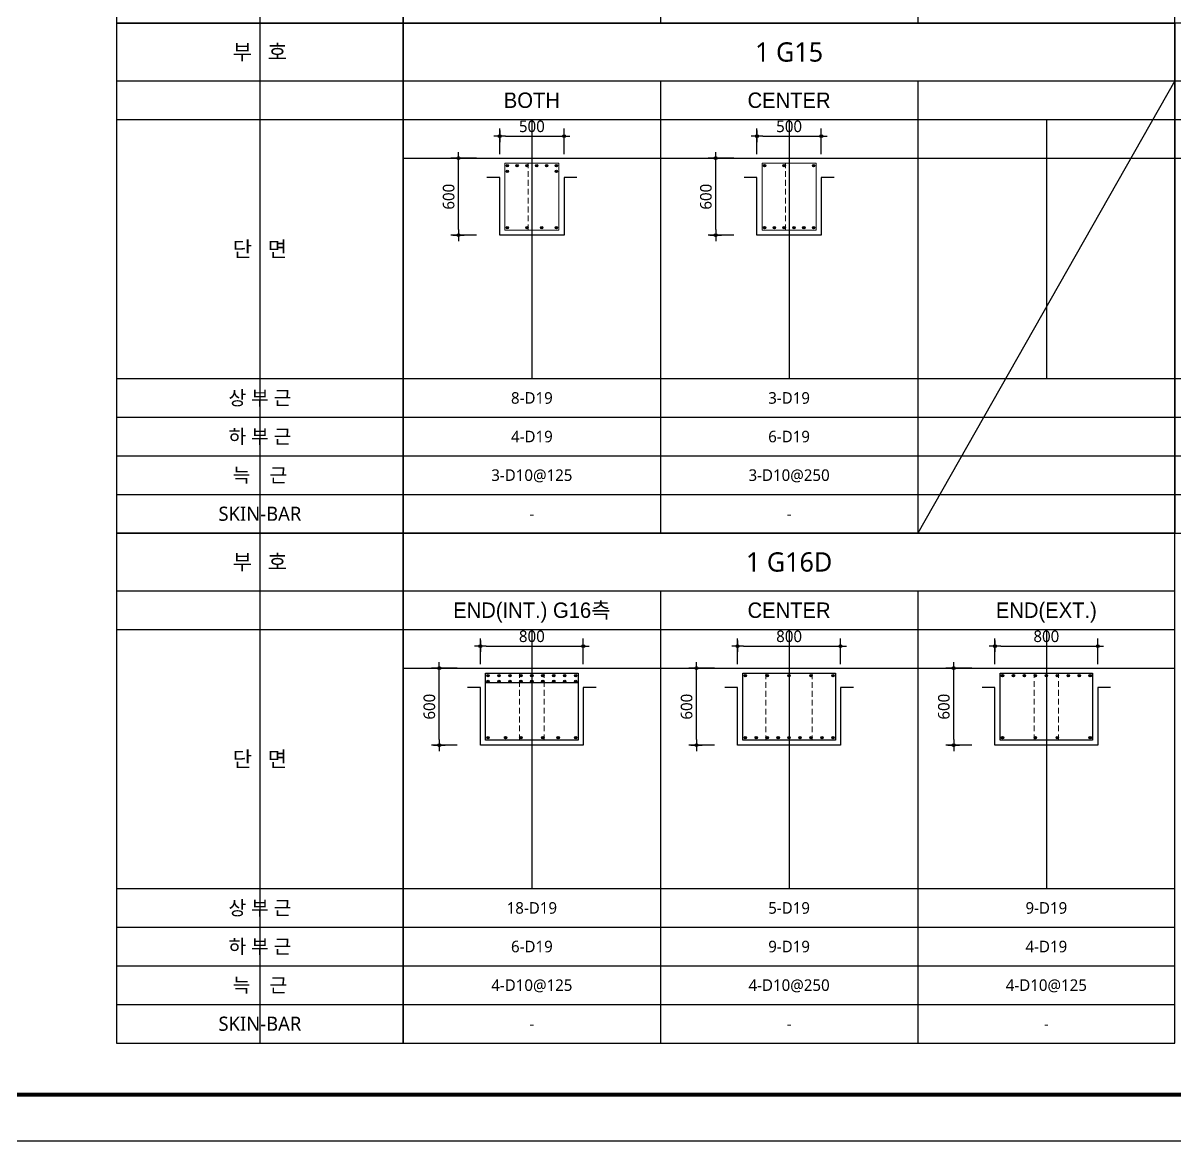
# Model space of a CAD drawing. Header units: millimetres. Extents: x 0 to 252030, y -124740 to 196020.
# Drawn here: x 151997 to 160953, y 106920 to 115610 of the extents above; entities that cross this region are included whole.
import ezdxf
from ezdxf.enums import TextEntityAlignment as Align

# ---------------------------------------------------------------- set-up
doc = ezdxf.new("R2010")
doc.units = ezdxf.units.MM
doc.header["$LTSCALE"] = 30
doc.linetypes.add('HID', pattern=[2.3, 1.5, -0.8])
doc.layers.get('DEFPOINTS').update_dxf_attribs({"color": 142})
for name, color, linetype in [('0-SEC1', 3, 'Continuous'), ('CON', 2, 'Continuous'), ('DIM', 7, 'Continuous'), ('ETC', 7, 'Continuous'), ('S-철근', 3, 'Continuous'), ('SHEET', 7, 'Continuous'), ('TXT', 3, 'Continuous'), ('XR-FORM_(도룡동)$0$Sheet', 7, 'Continuous')]:
    doc.layers.add(name, color=color, linetype=linetype)
doc.layers.add('Stirrup', color=1, linetype='Continuous', lineweight=0)
doc.layers.add('TieBar', color=7, linetype='HID', lineweight=0)
doc.styles.get("Standard").update_dxf_attribs({"font": 'malgun.ttf'})
doc.styles.add('돋움', font='Dotum.ttf')
doc.styles.add('맑은 고딕', font='malgun.ttf')
doc.dimstyles.new('30NDIM', dxfattribs={"dimscale": 50, "dimtxt": 3, "dimasz": 1.5, "dimexe": 2, "dimexo": 6, "dimgap": 1, "dimtad": 1, "dimdec": 0, "dimrnd": 0.25, "dimzin": 0, "dimdsep": 46, "dimtxsty": 'Standard', "dimblk": 'Z_DOT', "dimcen": 5, "dimclrd": 256, "dimclre": 256, "dimclrt": 3, "dimadec": 0, "dimazin": 0, "dimtm": 1e-09, "dimtfac": 1, "dimtdec": 0, "dimtix": 1, "dimtmove": 2, "dimatfit": 1, "dimldrblk": 'Z_DOT', "dimfxl": 1, "dimtolj": 1, "dimtzin": 0, "dimarcsym": 0})

# ---------------------------------------------------------------- blocks, each defined once
blk = doc.blocks.new('4등분')
at = {"layer": 'DEFPOINTS'}
for p, q in [((1000, 3214.5), (1000, 1200)), ((3000, 3214.5), (3000, 1200)), ((5000, 3214.5), (5000, 1200)), ((0, 2914.5), (6000, 2914.5))]:
    blk.add_line(p, q, dxfattribs=at)
at = {"layer": 'SHEET'}
blk.add_line((0, 3514.5), (6000, 3514.5), dxfattribs=at)
at = {"layer": 'SHEET', "color": 6}
for p, q in [((2000, 3514.5), (2000, 0)), ((4000, 3514.5), (4000, 0)), ((0, 3214.5), (6000, 3214.5)), ((0, 1200), (6000, 1200)), ((0, 900), (6000, 900)), ((0, 600), (6000, 600)), ((0, 300), (6000, 300))]:
    blk.add_line(p, q, dxfattribs=at)
at = {"layer": 'SHEET'}
blk.add_lwpolyline([(6000, 3964.5), (0, 3964.5), (0, 0), (6000, 0)], close=True, dxfattribs=at)
blk = doc.blocks.new('XR-FORM_(도룡동)$0$S')
at = {"layer": 'XR-FORM_(도룡동)$0$Sheet', "const_width": 100}
blk.add_lwpolyline([(1850, 57950), (82250, 57950), (82250, 1200), (1850, 1200)], close=True, dxfattribs=at)
blk = doc.blocks.new('XR-FORM_(도룡동)', base_point=(101.33, -56114.51))
at = {"layer": 'DEFPOINTS'}
blk.add_lwpolyline([(0, 0), (420, 0), (420, 297), (0, 297)], close=True, dxfattribs=at)
at = {"xscale": 0.005, "yscale": 0.005, "zscale": 0.005}
blk.add_blockref('XR-FORM_(도룡동)$0$S', (-0.25, 0), dxfattribs=at)
blk = doc.blocks.new('*U160')
at = {"layer": 'DEFPOINTS'}
for p, q in [((-1114.5, 5286), (-1114.5, 1321.5)), ((-2229, 4536), (0, 4536))]:
    blk.add_line(p, q, dxfattribs=at)
at = {"layer": 'SHEET'}
blk.add_line((-2229, 4836), (0, 4836), dxfattribs=at)
at = {"layer": 'SHEET', "color": 6}
for p, q in [((-2229, 2521.5), (0, 2521.5)), ((-2229, 2221.5), (0, 2221.5)), ((-2229, 1921.5), (0, 1921.5)), ((-2229, 1621.5), (0, 1621.5))]:
    blk.add_line(p, q, dxfattribs=at)
at = {"layer": 'SHEET'}
blk.add_lwpolyline([(0, 5286), (-2229, 5286), (-2229, 1321.5), (0, 1321.5)], close=True, dxfattribs=at)
at = {"layer": 'TXT', "style": '맑은 고딕'}
for s, height, p in [('부   호', 120, (-1114.5, 5061)), ('단   면', 120, (-1114.5, 3528.7)), ('상 부 근', 110, (-1114.5, 2371.5)), ('하 부 근', 110, (-1114.5, 2071.5)), ('늑    근', 110, (-1114.5, 1771.5)), ('SKIN-BAR', 110, (-1114.5, 1471.5))]:
    blk.add_text(s, height=height, dxfattribs=at).set_placement(p, align=Align.MIDDLE_CENTER)
blk = doc.blocks.new('Z_DOT')
at = {"layer": 'DIM', "color": 0}
for p, q in [((-1, 0), (1, 0)), ((0, -1), (0, 1))]:
    blk.add_line(p, q, dxfattribs=at)
for radius in [0.25, 0.125]:
    blk.add_circle((0, 0), radius, dxfattribs=at)
blk = doc.blocks.new('*D645')
at = {"layer": 'DEFPOINTS', "color": 0, "transparency": 16777216}
for p in [(156203, 114730.7), (155703, 114410.5), (156203, 114410.5)]:
    blk.add_point(p, dxfattribs=at)
at = {"layer": 'DIM', "lineweight": -2, "transparency": 16777216}
for p, q in [((155703, 114590.5), (155703, 114790.7)), ((155748, 114730.7), (156158, 114730.7)), ((156203, 114590.5), (156203, 114790.7))]:
    blk.add_line(p, q, dxfattribs=at)
at = {"layer": 'DIM', "lineweight": -2, "transparency": 16777216, "xscale": 45, "yscale": 45, "zscale": 45, "rotation": 180}
blk.add_blockref('Z_DOT', (155703, 114730.7), dxfattribs=at)
at = {"layer": 'DIM', "lineweight": -2, "transparency": 16777216, "xscale": 45, "yscale": 45, "zscale": 45}
blk.add_blockref('Z_DOT', (156203, 114730.7), dxfattribs=at)
at = {"layer": 'DIM', "color": 3, "transparency": 16777216, "insert": (155953, 114807.1), "char_height": 90, "attachment_point": 5}
blk.add_mtext('\\A1;500', dxfattribs=at)
blk = doc.blocks.new('*D646')
at = {"layer": 'DEFPOINTS', "color": 0, "transparency": 16777216}
for p in [(155382.8, 114560.5), (155703, 114560.5), (155703, 113960.5)]:
    blk.add_point(p, dxfattribs=at)
at = {"layer": 'DIM', "lineweight": -2, "transparency": 16777216}
for p, q in [((155523, 114560.5), (155322.8, 114560.5)), ((155382.8, 114005.5), (155382.8, 114515.5)), ((155523, 113960.5), (155322.8, 113960.5))]:
    blk.add_line(p, q, dxfattribs=at)
at = {"layer": 'DIM', "lineweight": -2, "transparency": 16777216, "xscale": 45, "yscale": 45, "zscale": 45}
for p, rotation in [((155382.8, 114560.5), 90), ((155382.8, 113960.5), 270)]:
    blk.add_blockref('Z_DOT', p, dxfattribs=dict(at, rotation=rotation))
at = {"layer": 'DIM', "color": 3, "transparency": 16777216, "insert": (155306.4, 114260.5), "char_height": 90, "attachment_point": 5, "rotation": 90}
blk.add_mtext('\\A1;600', dxfattribs=at)
blk = doc.blocks.new('*D647')
at = {"layer": 'DEFPOINTS', "color": 0, "transparency": 16777216}
for p in [(158203, 114730.7), (157703, 114410.5), (158203, 114410.5)]:
    blk.add_point(p, dxfattribs=at)
at = {"layer": 'DIM', "lineweight": -2, "transparency": 16777216}
for p, q in [((157703, 114590.5), (157703, 114790.7)), ((157748, 114730.7), (158158, 114730.7)), ((158203, 114590.5), (158203, 114790.7))]:
    blk.add_line(p, q, dxfattribs=at)
at = {"layer": 'DIM', "lineweight": -2, "transparency": 16777216, "xscale": 45, "yscale": 45, "zscale": 45, "rotation": 180}
blk.add_blockref('Z_DOT', (157703, 114730.7), dxfattribs=at)
at = {"layer": 'DIM', "lineweight": -2, "transparency": 16777216, "xscale": 45, "yscale": 45, "zscale": 45}
blk.add_blockref('Z_DOT', (158203, 114730.7), dxfattribs=at)
at = {"layer": 'DIM', "color": 3, "transparency": 16777216, "insert": (157953, 114807.1), "char_height": 90, "attachment_point": 5}
blk.add_mtext('\\A1;500', dxfattribs=at)
blk = doc.blocks.new('*D648')
at = {"layer": 'DEFPOINTS', "color": 0, "transparency": 16777216}
for p in [(157382.8, 114560.5), (157703, 114560.5), (157703, 113960.5)]:
    blk.add_point(p, dxfattribs=at)
at = {"layer": 'DIM', "lineweight": -2, "transparency": 16777216}
for p, q in [((157523, 114560.5), (157322.8, 114560.5)), ((157382.8, 114005.5), (157382.8, 114515.5)), ((157523, 113960.5), (157322.8, 113960.5))]:
    blk.add_line(p, q, dxfattribs=at)
at = {"layer": 'DIM', "lineweight": -2, "transparency": 16777216, "xscale": 45, "yscale": 45, "zscale": 45}
for p, rotation in [((157382.8, 114560.5), 90), ((157382.8, 113960.5), 270)]:
    blk.add_blockref('Z_DOT', p, dxfattribs=dict(at, rotation=rotation))
at = {"layer": 'DIM', "color": 3, "transparency": 16777216, "insert": (157306.4, 114260.5), "char_height": 90, "attachment_point": 5, "rotation": 90}
blk.add_mtext('\\A1;600', dxfattribs=at)
blk = doc.blocks.new('*D659')
at = {"layer": 'DEFPOINTS', "color": 0, "transparency": 16777216}
for p in [(156353, 110766.2), (155553, 110446), (156353, 110446)]:
    blk.add_point(p, dxfattribs=at)
at = {"layer": 'DIM', "lineweight": -2, "transparency": 16777216}
for p, q in [((155553, 110626), (155553, 110826.2)), ((156353, 110626), (156353, 110826.2)), ((155598, 110766.2), (156308, 110766.2))]:
    blk.add_line(p, q, dxfattribs=at)
at = {"layer": 'DIM', "lineweight": -2, "transparency": 16777216, "xscale": 45, "yscale": 45, "zscale": 45, "rotation": 180}
blk.add_blockref('Z_DOT', (155553, 110766.2), dxfattribs=at)
at = {"layer": 'DIM', "lineweight": -2, "transparency": 16777216, "xscale": 45, "yscale": 45, "zscale": 45}
blk.add_blockref('Z_DOT', (156353, 110766.2), dxfattribs=at)
at = {"layer": 'DIM', "color": 3, "transparency": 16777216, "insert": (155953, 110842.6), "char_height": 90, "attachment_point": 5}
blk.add_mtext('\\A1;800', dxfattribs=at)
blk = doc.blocks.new('*D660')
at = {"layer": 'DEFPOINTS', "color": 0, "transparency": 16777216}
for p in [(155232.8, 110596), (155553, 110596), (155553, 109996)]:
    blk.add_point(p, dxfattribs=at)
at = {"layer": 'DIM', "lineweight": -2, "transparency": 16777216}
for p, q in [((155373, 110596), (155172.8, 110596)), ((155232.8, 110041), (155232.8, 110551)), ((155373, 109996), (155172.8, 109996))]:
    blk.add_line(p, q, dxfattribs=at)
at = {"layer": 'DIM', "lineweight": -2, "transparency": 16777216, "xscale": 45, "yscale": 45, "zscale": 45}
for p, rotation in [((155232.8, 110596), 90), ((155232.8, 109996), 270)]:
    blk.add_blockref('Z_DOT', p, dxfattribs=dict(at, rotation=rotation))
at = {"layer": 'DIM', "color": 3, "transparency": 16777216, "insert": (155156.4, 110296), "char_height": 90, "attachment_point": 5, "rotation": 90}
blk.add_mtext('\\A1;600', dxfattribs=at)
blk = doc.blocks.new('*D661')
at = {"layer": 'DEFPOINTS', "color": 0, "transparency": 16777216}
for p in [(158353, 110766.2), (157553, 110446), (158353, 110446)]:
    blk.add_point(p, dxfattribs=at)
at = {"layer": 'DIM', "lineweight": -2, "transparency": 16777216}
for p, q in [((157553, 110626), (157553, 110826.2)), ((158353, 110626), (158353, 110826.2)), ((157598, 110766.2), (158308, 110766.2))]:
    blk.add_line(p, q, dxfattribs=at)
at = {"layer": 'DIM', "lineweight": -2, "transparency": 16777216, "xscale": 45, "yscale": 45, "zscale": 45, "rotation": 180}
blk.add_blockref('Z_DOT', (157553, 110766.2), dxfattribs=at)
at = {"layer": 'DIM', "lineweight": -2, "transparency": 16777216, "xscale": 45, "yscale": 45, "zscale": 45}
blk.add_blockref('Z_DOT', (158353, 110766.2), dxfattribs=at)
at = {"layer": 'DIM', "color": 3, "transparency": 16777216, "insert": (157953, 110842.6), "char_height": 90, "attachment_point": 5}
blk.add_mtext('\\A1;800', dxfattribs=at)
blk = doc.blocks.new('*D662')
at = {"layer": 'DEFPOINTS', "color": 0, "transparency": 16777216}
for p in [(157232.8, 110596), (157553, 110596), (157553, 109996)]:
    blk.add_point(p, dxfattribs=at)
at = {"layer": 'DIM', "lineweight": -2, "transparency": 16777216}
for p, q in [((157373, 110596), (157172.8, 110596)), ((157232.8, 110041), (157232.8, 110551)), ((157373, 109996), (157172.8, 109996))]:
    blk.add_line(p, q, dxfattribs=at)
at = {"layer": 'DIM', "lineweight": -2, "transparency": 16777216, "xscale": 45, "yscale": 45, "zscale": 45}
for p, rotation in [((157232.8, 110596), 90), ((157232.8, 109996), 270)]:
    blk.add_blockref('Z_DOT', p, dxfattribs=dict(at, rotation=rotation))
at = {"layer": 'DIM', "color": 3, "transparency": 16777216, "insert": (157156.4, 110296), "char_height": 90, "attachment_point": 5, "rotation": 90}
blk.add_mtext('\\A1;600', dxfattribs=at)
blk = doc.blocks.new('*D663')
at = {"layer": 'DEFPOINTS', "color": 0, "transparency": 16777216}
for p in [(160353, 110766.2), (159553, 110446), (160353, 110446)]:
    blk.add_point(p, dxfattribs=at)
at = {"layer": 'DIM', "lineweight": -2, "transparency": 16777216}
for p, q in [((159553, 110626), (159553, 110826.2)), ((160353, 110626), (160353, 110826.2)), ((159598, 110766.2), (160308, 110766.2))]:
    blk.add_line(p, q, dxfattribs=at)
at = {"layer": 'DIM', "lineweight": -2, "transparency": 16777216, "xscale": 45, "yscale": 45, "zscale": 45, "rotation": 180}
blk.add_blockref('Z_DOT', (159553, 110766.2), dxfattribs=at)
at = {"layer": 'DIM', "lineweight": -2, "transparency": 16777216, "xscale": 45, "yscale": 45, "zscale": 45}
blk.add_blockref('Z_DOT', (160353, 110766.2), dxfattribs=at)
at = {"layer": 'DIM', "color": 3, "transparency": 16777216, "insert": (159953, 110842.6), "char_height": 90, "attachment_point": 5}
blk.add_mtext('\\A1;800', dxfattribs=at)
blk = doc.blocks.new('*D664')
at = {"layer": 'DEFPOINTS', "color": 0, "transparency": 16777216}
for p in [(159232.8, 110596), (159553, 110596), (159553, 109996)]:
    blk.add_point(p, dxfattribs=at)
at = {"layer": 'DIM', "lineweight": -2, "transparency": 16777216}
for p, q in [((159373, 110596), (159172.8, 110596)), ((159232.8, 110041), (159232.8, 110551)), ((159373, 109996), (159172.8, 109996))]:
    blk.add_line(p, q, dxfattribs=at)
at = {"layer": 'DIM', "lineweight": -2, "transparency": 16777216, "xscale": 45, "yscale": 45, "zscale": 45}
for p, rotation in [((159232.8, 110596), 90), ((159232.8, 109996), 270)]:
    blk.add_blockref('Z_DOT', p, dxfattribs=dict(at, rotation=rotation))
at = {"layer": 'DIM', "color": 3, "transparency": 16777216, "insert": (159156.4, 110296), "char_height": 90, "attachment_point": 5, "rotation": 90}
blk.add_mtext('\\A1;600', dxfattribs=at)

msp = doc.modelspace()

# ---------------------------------------------------------------- hatches: boundary and pattern name
at = {"layer": 'S-철근'}
h = msp.add_hatch(color=256, dxfattribs=at)
edge = h.paths.add_edge_path()
edge.add_arc((155762.08013, 114501.41992), 9.55, 0, 180)
edge.add_arc((155762.08013, 114501.41992), 9.55, 180, 360)
h = msp.add_hatch(color=256, dxfattribs=at)
edge = h.paths.add_edge_path()
edge.add_arc((155762.08013, 114457.31992), 9.55, 0, 180)
edge.add_arc((155762.08013, 114457.31992), 9.55, 180, 360)
h = msp.add_hatch(color=256, dxfattribs=at)
edge = h.paths.add_edge_path()
edge.add_arc((155838.44813, 114501.41992), 9.55, 0, 180)
edge.add_arc((155838.44813, 114501.41992), 9.55, 180, 360)
h = msp.add_hatch(color=256, dxfattribs=at)
edge = h.paths.add_edge_path()
edge.add_arc((155914.81613, 114501.41992), 9.55, 0, 180)
edge.add_arc((155914.81613, 114501.41992), 9.55, 180, 360)
h = msp.add_hatch(color=256, dxfattribs=at)
edge = h.paths.add_edge_path()
edge.add_arc((155991.18413, 114501.41992), 9.55, 0, 180)
edge.add_arc((155991.18413, 114501.41992), 9.55, 180, 360)
h = msp.add_hatch(color=256, dxfattribs=at)
edge = h.paths.add_edge_path()
edge.add_arc((156067.55213, 114501.41992), 9.55, 0, 180)
edge.add_arc((156067.55213, 114501.41992), 9.55, 180, 360)
h = msp.add_hatch(color=256, dxfattribs=at)
edge = h.paths.add_edge_path()
edge.add_arc((156143.92013, 114501.41992), 9.55, 0, 180)
edge.add_arc((156143.92013, 114501.41992), 9.55, 180, 360)
h = msp.add_hatch(color=256, dxfattribs=at)
edge = h.paths.add_edge_path()
edge.add_arc((156143.92013, 114457.31992), 9.55, 0, 180)
edge.add_arc((156143.92013, 114457.31992), 9.55, 180, 360)
h = msp.add_hatch(color=256, dxfattribs=at)
edge = h.paths.add_edge_path()
edge.add_arc((157762.08013, 114501.41992), 9.55, 0, 180)
edge.add_arc((157762.08013, 114501.41992), 9.55, 180, 360)
h = msp.add_hatch(color=256, dxfattribs=at)
edge = h.paths.add_edge_path()
edge.add_arc((157914.81613, 114501.41992), 9.55, 0, 180)
edge.add_arc((157914.81613, 114501.41992), 9.55, 180, 360)
h = msp.add_hatch(color=256, dxfattribs=at)
edge = h.paths.add_edge_path()
edge.add_arc((158143.92013, 114501.41992), 9.55, 0, 180)
edge.add_arc((158143.92013, 114501.41992), 9.55, 180, 360)
h = msp.add_hatch(color=256, dxfattribs=at)
edge = h.paths.add_edge_path()
edge.add_arc((155762.08013, 114019.57992), 9.55, 0, 180)
edge.add_arc((155762.08013, 114019.57992), 9.55, 180, 360)
h = msp.add_hatch(color=256, dxfattribs=at)
edge = h.paths.add_edge_path()
edge.add_arc((155914.81613, 114019.57992), 9.55, 0, 180)
edge.add_arc((155914.81613, 114019.57992), 9.55, 180, 360)
h = msp.add_hatch(color=256, dxfattribs=at)
edge = h.paths.add_edge_path()
edge.add_arc((156029.36813, 114019.57992), 9.55, 0, 180)
edge.add_arc((156029.36813, 114019.57992), 9.55, 180, 360)
h = msp.add_hatch(color=256, dxfattribs=at)
edge = h.paths.add_edge_path()
edge.add_arc((156143.92013, 114019.57992), 9.55, 0, 180)
edge.add_arc((156143.92013, 114019.57992), 9.55, 180, 360)
h = msp.add_hatch(color=256, dxfattribs=at)
edge = h.paths.add_edge_path()
edge.add_arc((157762.08013, 114019.57992), 9.55, 0, 180)
edge.add_arc((157762.08013, 114019.57992), 9.55, 180, 360)
h = msp.add_hatch(color=256, dxfattribs=at)
edge = h.paths.add_edge_path()
edge.add_arc((157838.44813, 114019.57992), 9.55, 0, 180)
edge.add_arc((157838.44813, 114019.57992), 9.55, 180, 360)
h = msp.add_hatch(color=256, dxfattribs=at)
edge = h.paths.add_edge_path()
edge.add_arc((157914.81613, 114019.57992), 9.55, 0, 180)
edge.add_arc((157914.81613, 114019.57992), 9.55, 180, 360)
h = msp.add_hatch(color=256, dxfattribs=at)
edge = h.paths.add_edge_path()
edge.add_arc((157991.18413, 114019.57992), 9.55, 0, 180)
edge.add_arc((157991.18413, 114019.57992), 9.55, 180, 360)
h = msp.add_hatch(color=256, dxfattribs=at)
edge = h.paths.add_edge_path()
edge.add_arc((158067.55213, 114019.57992), 9.55, 0, 180)
edge.add_arc((158067.55213, 114019.57992), 9.55, 180, 360)
h = msp.add_hatch(color=256, dxfattribs=at)
edge = h.paths.add_edge_path()
edge.add_arc((158143.92013, 114019.57992), 9.55, 0, 180)
edge.add_arc((158143.92013, 114019.57992), 9.55, 180, 360)
h = msp.add_hatch(color=256, dxfattribs=at)
edge = h.paths.add_edge_path()
edge.add_arc((155612.08013, 110536.91992), 9.55, 0, 180)
edge.add_arc((155612.08013, 110536.91992), 9.55, 180, 360)
h = msp.add_hatch(color=256, dxfattribs=at)
edge = h.paths.add_edge_path()
edge.add_arc((155697.31013, 110536.91992), 9.55, 0, 180)
edge.add_arc((155697.31013, 110536.91992), 9.55, 180, 360)
h = msp.add_hatch(color=256, dxfattribs=at)
edge = h.paths.add_edge_path()
edge.add_arc((155782.54013, 110536.91992), 9.55, 0, 180)
edge.add_arc((155782.54013, 110536.91992), 9.55, 180, 360)
h = msp.add_hatch(color=256, dxfattribs=at)
edge = h.paths.add_edge_path()
edge.add_arc((155867.77013, 110536.91992), 9.55, 0, 180)
edge.add_arc((155867.77013, 110536.91992), 9.55, 180, 360)
h = msp.add_hatch(color=256, dxfattribs=at)
edge = h.paths.add_edge_path()
edge.add_arc((155953.00013, 110536.91992), 9.55, 0, 180)
edge.add_arc((155953.00013, 110536.91992), 9.55, 180, 360)
h = msp.add_hatch(color=256, dxfattribs=at)
edge = h.paths.add_edge_path()
edge.add_arc((156038.23013, 110536.91992), 9.55, 0, 180)
edge.add_arc((156038.23013, 110536.91992), 9.55, 180, 360)
h = msp.add_hatch(color=256, dxfattribs=at)
edge = h.paths.add_edge_path()
edge.add_arc((156123.46013, 110536.91992), 9.55, 0, 180)
edge.add_arc((156123.46013, 110536.91992), 9.55, 180, 360)
h = msp.add_hatch(color=256, dxfattribs=at)
edge = h.paths.add_edge_path()
edge.add_arc((156208.69013, 110536.91992), 9.55, 0, 180)
edge.add_arc((156208.69013, 110536.91992), 9.55, 180, 360)
h = msp.add_hatch(color=256, dxfattribs=at)
edge = h.paths.add_edge_path()
edge.add_arc((156293.92013, 110536.91992), 9.55, 0, 180)
edge.add_arc((156293.92013, 110536.91992), 9.55, 180, 360)
h = msp.add_hatch(color=256, dxfattribs=at)
edge = h.paths.add_edge_path()
edge.add_arc((157612.08013, 110536.91992), 9.55, 0, 180)
edge.add_arc((157612.08013, 110536.91992), 9.55, 180, 360)
h = msp.add_hatch(color=256, dxfattribs=at)
edge = h.paths.add_edge_path()
edge.add_arc((157782.54013, 110536.91992), 9.55, 0, 180)
edge.add_arc((157782.54013, 110536.91992), 9.55, 180, 360)
h = msp.add_hatch(color=256, dxfattribs=at)
edge = h.paths.add_edge_path()
edge.add_arc((157953.00013, 110536.91992), 9.55, 0, 180)
edge.add_arc((157953.00013, 110536.91992), 9.55, 180, 360)
h = msp.add_hatch(color=256, dxfattribs=at)
edge = h.paths.add_edge_path()
edge.add_arc((158123.46013, 110536.91992), 9.55, 0, 180)
edge.add_arc((158123.46013, 110536.91992), 9.55, 180, 360)
h = msp.add_hatch(color=256, dxfattribs=at)
edge = h.paths.add_edge_path()
edge.add_arc((158293.92013, 110536.91992), 9.55, 0, 180)
edge.add_arc((158293.92013, 110536.91992), 9.55, 180, 360)
h = msp.add_hatch(color=256, dxfattribs=at)
edge = h.paths.add_edge_path()
edge.add_arc((159612.08013, 110536.91992), 9.55, 0, 180)
edge.add_arc((159612.08013, 110536.91992), 9.55, 180, 360)
h = msp.add_hatch(color=256, dxfattribs=at)
edge = h.paths.add_edge_path()
edge.add_arc((159697.31013, 110536.91992), 9.55, 0, 180)
edge.add_arc((159697.31013, 110536.91992), 9.55, 180, 360)
h = msp.add_hatch(color=256, dxfattribs=at)
edge = h.paths.add_edge_path()
edge.add_arc((159782.54013, 110536.91992), 9.55, 0, 180)
edge.add_arc((159782.54013, 110536.91992), 9.55, 180, 360)
h = msp.add_hatch(color=256, dxfattribs=at)
edge = h.paths.add_edge_path()
edge.add_arc((159867.77013, 110536.91992), 9.55, 0, 180)
edge.add_arc((159867.77013, 110536.91992), 9.55, 180, 360)
h = msp.add_hatch(color=256, dxfattribs=at)
edge = h.paths.add_edge_path()
edge.add_arc((159953.00013, 110536.91992), 9.55, 0, 180)
edge.add_arc((159953.00013, 110536.91992), 9.55, 180, 360)
h = msp.add_hatch(color=256, dxfattribs=at)
edge = h.paths.add_edge_path()
edge.add_arc((160038.23013, 110536.91992), 9.55, 0, 180)
edge.add_arc((160038.23013, 110536.91992), 9.55, 180, 360)
h = msp.add_hatch(color=256, dxfattribs=at)
edge = h.paths.add_edge_path()
edge.add_arc((160123.46013, 110536.91992), 9.55, 0, 180)
edge.add_arc((160123.46013, 110536.91992), 9.55, 180, 360)
h = msp.add_hatch(color=256, dxfattribs=at)
edge = h.paths.add_edge_path()
edge.add_arc((160208.69013, 110536.91992), 9.55, 0, 180)
edge.add_arc((160208.69013, 110536.91992), 9.55, 180, 360)
h = msp.add_hatch(color=256, dxfattribs=at)
edge = h.paths.add_edge_path()
edge.add_arc((160293.92013, 110536.91992), 9.55, 0, 180)
edge.add_arc((160293.92013, 110536.91992), 9.55, 180, 360)
h = msp.add_hatch(color=256, dxfattribs=at)
edge = h.paths.add_edge_path()
edge.add_arc((155612.08013, 110492.81992), 9.55, 0, 180)
edge.add_arc((155612.08013, 110492.81992), 9.55, 180, 360)
h = msp.add_hatch(color=256, dxfattribs=at)
edge = h.paths.add_edge_path()
edge.add_arc((155697.31013, 110492.81992), 9.55, 0, 180)
edge.add_arc((155697.31013, 110492.81992), 9.55, 180, 360)
h = msp.add_hatch(color=256, dxfattribs=at)
edge = h.paths.add_edge_path()
edge.add_arc((155782.54013, 110492.81992), 9.55, 0, 180)
edge.add_arc((155782.54013, 110492.81992), 9.55, 180, 360)
h = msp.add_hatch(color=256, dxfattribs=at)
edge = h.paths.add_edge_path()
edge.add_arc((155867.77013, 110492.81992), 9.55, 0, 180)
edge.add_arc((155867.77013, 110492.81992), 9.55, 180, 360)
h = msp.add_hatch(color=256, dxfattribs=at)
edge = h.paths.add_edge_path()
edge.add_arc((155953.00013, 110492.81992), 9.55, 0, 180)
edge.add_arc((155953.00013, 110492.81992), 9.55, 180, 360)
h = msp.add_hatch(color=256, dxfattribs=at)
edge = h.paths.add_edge_path()
edge.add_arc((156038.23013, 110492.81992), 9.55, 0, 180)
edge.add_arc((156038.23013, 110492.81992), 9.55, 180, 360)
h = msp.add_hatch(color=256, dxfattribs=at)
edge = h.paths.add_edge_path()
edge.add_arc((156123.46013, 110492.81992), 9.55, 0, 180)
edge.add_arc((156123.46013, 110492.81992), 9.55, 180, 360)
h = msp.add_hatch(color=256, dxfattribs=at)
edge = h.paths.add_edge_path()
edge.add_arc((156208.69013, 110492.81992), 9.55, 0, 180)
edge.add_arc((156208.69013, 110492.81992), 9.55, 180, 360)
h = msp.add_hatch(color=256, dxfattribs=at)
edge = h.paths.add_edge_path()
edge.add_arc((156293.92013, 110492.81992), 9.55, 0, 180)
edge.add_arc((156293.92013, 110492.81992), 9.55, 180, 360)
h = msp.add_hatch(color=256, dxfattribs=at)
edge = h.paths.add_edge_path()
edge.add_arc((155612.08013, 110055.07992), 9.55, 0, 180)
edge.add_arc((155612.08013, 110055.07992), 9.55, 180, 360)
h = msp.add_hatch(color=256, dxfattribs=at)
edge = h.paths.add_edge_path()
edge.add_arc((155748.44813, 110055.07992), 9.55, 0, 180)
edge.add_arc((155748.44813, 110055.07992), 9.55, 180, 360)
h = msp.add_hatch(color=256, dxfattribs=at)
edge = h.paths.add_edge_path()
edge.add_arc((155867.77013, 110055.07992), 9.55, 0, 180)
edge.add_arc((155867.77013, 110055.07992), 9.55, 180, 360)
h = msp.add_hatch(color=256, dxfattribs=at)
edge = h.paths.add_edge_path()
edge.add_arc((156038.23013, 110055.07992), 9.55, 0, 180, ccw=False)
edge.add_arc((156038.23013, 110055.07992), 9.55, -180, 0, ccw=False)
h = msp.add_hatch(color=256, dxfattribs=at)
edge = h.paths.add_edge_path()
edge.add_arc((156157.55213, 110055.07992), 9.55, 0, 180)
edge.add_arc((156157.55213, 110055.07992), 9.55, 180, 360)
h = msp.add_hatch(color=256, dxfattribs=at)
edge = h.paths.add_edge_path()
edge.add_arc((156293.92013, 110055.07992), 9.55, 0, 180)
edge.add_arc((156293.92013, 110055.07992), 9.55, 180, 360)
h = msp.add_hatch(color=256, dxfattribs=at)
edge = h.paths.add_edge_path()
edge.add_arc((157612.08013, 110055.07992), 9.55, 0, 180)
edge.add_arc((157612.08013, 110055.07992), 9.55, 180, 360)
h = msp.add_hatch(color=256, dxfattribs=at)
edge = h.paths.add_edge_path()
edge.add_arc((157697.31013, 110055.07992), 9.55, 0, 180)
edge.add_arc((157697.31013, 110055.07992), 9.55, 180, 360)
h = msp.add_hatch(color=256, dxfattribs=at)
edge = h.paths.add_edge_path()
edge.add_arc((157782.54013, 110055.07992), 9.55, 0, 180)
edge.add_arc((157782.54013, 110055.07992), 9.55, 180, 360)
h = msp.add_hatch(color=256, dxfattribs=at)
edge = h.paths.add_edge_path()
edge.add_arc((157867.77013, 110055.07992), 9.55, 0, 180)
edge.add_arc((157867.77013, 110055.07992), 9.55, 180, 360)
h = msp.add_hatch(color=256, dxfattribs=at)
edge = h.paths.add_edge_path()
edge.add_arc((157953.00013, 110055.07992), 9.55, 0, 180)
edge.add_arc((157953.00013, 110055.07992), 9.55, 180, 360)
h = msp.add_hatch(color=256, dxfattribs=at)
edge = h.paths.add_edge_path()
edge.add_arc((158038.23013, 110055.07992), 9.55, 0, 180)
edge.add_arc((158038.23013, 110055.07992), 9.55, 180, 360)
h = msp.add_hatch(color=256, dxfattribs=at)
edge = h.paths.add_edge_path()
edge.add_arc((158123.46013, 110055.07992), 9.55, 0, 180)
edge.add_arc((158123.46013, 110055.07992), 9.55, 180, 360)
h = msp.add_hatch(color=256, dxfattribs=at)
edge = h.paths.add_edge_path()
edge.add_arc((158208.69013, 110055.07992), 9.55, 0, 180)
edge.add_arc((158208.69013, 110055.07992), 9.55, 180, 360)
h = msp.add_hatch(color=256, dxfattribs=at)
edge = h.paths.add_edge_path()
edge.add_arc((158293.92013, 110055.07992), 9.55, 0, 180)
edge.add_arc((158293.92013, 110055.07992), 9.55, 180, 360)
h = msp.add_hatch(color=256, dxfattribs=at)
edge = h.paths.add_edge_path()
edge.add_arc((159612.08013, 110055.07992), 9.55, 0, 180)
edge.add_arc((159612.08013, 110055.07992), 9.55, 180, 360)
h = msp.add_hatch(color=256, dxfattribs=at)
edge = h.paths.add_edge_path()
edge.add_arc((159867.77013, 110055.07992), 9.55, 0, 180)
edge.add_arc((159867.77013, 110055.07992), 9.55, 180, 360)
h = msp.add_hatch(color=256, dxfattribs=at)
edge = h.paths.add_edge_path()
edge.add_arc((160038.23013, 110055.07992), 9.55, 0, 180, ccw=False)
edge.add_arc((160038.23013, 110055.07992), 9.55, -180, 0, ccw=False)
h = msp.add_hatch(color=256, dxfattribs=at)
edge = h.paths.add_edge_path()
edge.add_arc((160293.92013, 110055.07992), 9.55, 0, 180)
edge.add_arc((160293.92013, 110055.07992), 9.55, 180, 360)

# ---------------------------------------------------------------- linework, layer by layer
at = {"layer": 'CON', "color": 8}
for p, q in [((155603.00013, 114560.49992), (156303.00013, 114560.49992)), ((157603.00013, 114560.49992), (158303.00013, 114560.49992)), ((155453.00013, 110595.99992), (156453.00013, 110595.99992)), ((157453.00013, 110595.99992), (158453.00013, 110595.99992)), ((159453.00013, 110595.99992), (160453.00013, 110595.99992))]:
    msp.add_line(p, q, dxfattribs=at)
for points in [[(156303.00013, 114410.49992), (156203.00013, 114410.49992), (156203.00013, 113960.49992), (155703.00013, 113960.49992), (155703.00013, 114410.49992), (155603.00013, 114410.49992)], [(158303.00013, 114410.49992), (158203.00013, 114410.49992), (158203.00013, 113960.49992), (157703.00013, 113960.49992), (157703.00013, 114410.49992), (157603.00013, 114410.49992)], [(156453.00013, 110445.99992), (156353.00013, 110445.99992), (156353.00013, 109995.99992), (155553.00013, 109995.99992), (155553.00013, 110445.99992), (155453.00013, 110445.99992)], [(158453.00013, 110445.99992), (158353.00013, 110445.99992), (158353.00013, 109995.99992), (157553.00013, 109995.99992), (157553.00013, 110445.99992), (157453.00013, 110445.99992)], [(160453.00013, 110445.99992), (160353.00013, 110445.99992), (160353.00013, 109995.99992), (159553.00013, 109995.99992), (159553.00013, 110445.99992), (159453.00013, 110445.99992)]]:
    msp.add_lwpolyline(points, dxfattribs=at)
at = {"layer": 'ETC', "color": 8}
msp.add_line((155593.00013, 110483.26992), (156313.00013, 110483.26992), dxfattribs=at)
at = {"layer": 'S-철근'}
for points in [[(155593.00013, 110035.99992), (155593.00013, 110555.99992), (156313.00013, 110555.99992), (156313.00013, 110035.99992), (155593.00013, 110035.99992)], [(157593.00013, 110035.99992), (157593.00013, 110555.99992), (158313.00013, 110555.99992), (158313.00013, 110035.99992), (157593.00013, 110035.99992)], [(159593.00013, 110035.99992), (159593.00013, 110555.99992), (160313.00013, 110555.99992), (160313.00013, 110035.99992), (159593.00013, 110035.99992)]]:
    msp.add_lwpolyline(points, dxfattribs=at)
for centre in [(155762.08013, 114501.41992), (155762.08013, 114457.31992), (155838.44813, 114501.41992), (155914.81613, 114501.41992), (155991.18413, 114501.41992), (156067.55213, 114501.41992), (156143.92013, 114501.41992), (156143.92013, 114457.31992), (157762.08013, 114501.41992), (157914.81613, 114501.41992), (158143.92013, 114501.41992), (155762.08013, 114019.57992), (155914.81613, 114019.57992), (156029.36813, 114019.57992), (156143.92013, 114019.57992), (157762.08013, 114019.57992), (157838.44813, 114019.57992), (157914.81613, 114019.57992), (157991.18413, 114019.57992), (158067.55213, 114019.57992), (158143.92013, 114019.57992), (155612.08013, 110536.91992), (155697.31013, 110536.91992), (155782.54013, 110536.91992), (155867.77013, 110536.91992), (155953.00013, 110536.91992), (156038.23013, 110536.91992), (156123.46013, 110536.91992), (156208.69013, 110536.91992), (156293.92013, 110536.91992), (157612.08013, 110536.91992), (157782.54013, 110536.91992), (157953.00013, 110536.91992), (158123.46013, 110536.91992), (158293.92013, 110536.91992), (159612.08013, 110536.91992), (159697.31013, 110536.91992), (159782.54013, 110536.91992), (159867.77013, 110536.91992), (159953.00013, 110536.91992), (160038.23013, 110536.91992), (160123.46013, 110536.91992), (160208.69013, 110536.91992), (160293.92013, 110536.91992), (155612.08013, 110492.81992), (155697.31013, 110492.81992), (155782.54013, 110492.81992), (155867.77013, 110492.81992), (155953.00013, 110492.81992), (156038.23013, 110492.81992), (156123.46013, 110492.81992), (156208.69013, 110492.81992), (156293.92013, 110492.81992), (155612.08013, 110055.07992), (155748.44813, 110055.07992), (155867.77013, 110055.07992), (156038.23013, 110055.07992), (156157.55213, 110055.07992), (156293.92013, 110055.07992), (157612.08013, 110055.07992), (157697.31013, 110055.07992), (157782.54013, 110055.07992), (157867.77013, 110055.07992), (157953.00013, 110055.07992), (158038.23013, 110055.07992), (158123.46013, 110055.07992), (158208.69013, 110055.07992), (158293.92013, 110055.07992), (159612.08013, 110055.07992), (159867.77013, 110055.07992), (160038.23013, 110055.07992), (160293.92013, 110055.07992)]:
    msp.add_circle(centre, 9.55, dxfattribs=at)
at = {"layer": 'SHEET'}
msp.add_line((160953.00013, 115160.49992), (158953.00013, 111645.99992), dxfattribs=at)
at = {"layer": 'Stirrup', "color": 3}
for points in [[(155743.00013, 114000.49992), (155743.00013, 114520.49992), (156163.00013, 114520.49992), (156163.00013, 114000.49992), (155743.00013, 114000.49992)], [(157743.00013, 114000.49992), (157743.00013, 114520.49992), (158163.00013, 114520.49992), (158163.00013, 114000.49992), (157743.00013, 114000.49992)]]:
    msp.add_lwpolyline(points, dxfattribs=at)
at = {"layer": 'TieBar'}
for p, q in [((155924.36613, 114000.49992), (155924.36613, 114520.49992)), ((157924.36613, 114000.49992), (157924.36613, 114520.49992)), ((155858.22013, 110035.99992), (155858.22013, 110555.99992)), ((156047.78013, 110035.99992), (156047.78013, 110555.99992)), ((157772.99013, 110555.99992), (157772.99013, 110035.99992)), ((158133.01013, 110555.99992), (158133.01013, 110035.99992)), ((159858.22013, 110035.99992), (159858.22013, 110555.99992)), ((160047.78013, 110035.99992), (160047.78013, 110555.99992))]:
    msp.add_line(p, q, dxfattribs=at)

# ---------------------------------------------------------------- block references
for name, p in [('*U160', (154953.00013, 114288.99992)), ('4등분', (154953.00013, 115610.49992)), ('*U160', (154953.00013, 110324.49992)), ('4등분', (154953.00013, 111645.99992)), ('4등분', (160953.00013, 111645.99992)), ('*U160', (154953.00013, 106359.99992)), ('4등분', (154953.00013, 107681.49992))]:
    msp.add_blockref(name, p)
at = {"layer": '0-SEC1', "xscale": 60, "yscale": 60, "zscale": 60}
msp.add_blockref('XR-FORM_(도룡동)', (157310.02429, -3259950.57868), dxfattribs=at)

# ---------------------------------------------------------------- texts
at = {"layer": 'TXT', "color": 2, "style": '맑은 고딕'}
for s, p in [('1 G15', (157953.00013, 115385.49992)), ('1 G16D', (157953.00013, 111420.99992))]:
    msp.add_text(s, height=150, dxfattribs=at).set_placement(p, align=Align.MIDDLE_CENTER)
at = {"layer": 'TXT'}
for s, height, style, p in [('BOTH', 120, '돋움', (155953.00013, 115010.49992)), ('CENTER', 120, '돋움', (157953.00013, 115010.49992)), ('8-D19', 90, '맑은 고딕', (155953.00013, 112695.99992)), ('3-D19', 90, '맑은 고딕', (157953.00013, 112695.99992)), ('4-D19', 90, '맑은 고딕', (155953.00013, 112395.99992)), ('6-D19', 90, '맑은 고딕', (157953.00013, 112395.99992)), ('3-D10@125', 90, '맑은 고딕', (155953.00013, 112095.99992)), ('3-D10@250', 90, '맑은 고딕', (157953.00013, 112095.99992)), ('-', 90, '맑은 고딕', (155953.00013, 111795.99992)), ('-', 90, '맑은 고딕', (157953.00013, 111795.99992)), ('END(INT.) G16측', 120, '돋움', (155953.00013, 111045.99992)), ('CENTER', 120, '돋움', (157953.00013, 111045.99992)), ('END(EXT.)', 120, '돋움', (159953.00013, 111045.99992)), ('18-D19', 90, '맑은 고딕', (155953.00013, 108731.49992)), ('5-D19', 90, '맑은 고딕', (157953.00013, 108731.49992)), ('9-D19', 90, '맑은 고딕', (159953.00013, 108731.49992)), ('6-D19', 90, '맑은 고딕', (155953.00013, 108431.49992)), ('9-D19', 90, '맑은 고딕', (157953.00013, 108431.49992)), ('4-D19', 90, '맑은 고딕', (159953.00013, 108431.49992)), ('4-D10@125', 90, '맑은 고딕', (155953.00013, 108131.49992)), ('4-D10@250', 90, '맑은 고딕', (157953.00013, 108131.49992)), ('4-D10@125', 90, '맑은 고딕', (159953.00013, 108131.49992)), ('-', 90, '맑은 고딕', (155953.00013, 107831.49992)), ('-', 90, '맑은 고딕', (157953.00013, 107831.49992)), ('-', 90, '맑은 고딕', (159953.00013, 107831.49992))]:
    msp.add_text(s, height=height, dxfattribs=dict(at, style=style)).set_placement(p, align=Align.MIDDLE_CENTER)

# ---------------------------------------------------------------- dimensions: what is measured, and where the dimension line sits
at = {"layer": 'DIM'}
for base, p1, p2, picture, middle in [((156203.00013, 114730.65148), (155703.00013, 114410.49992), (156203.00013, 114410.49992), '*D645', (155953.00013, 114807.14945)), ((158203.00013, 114730.65148), (157703.00013, 114410.49992), (158203.00013, 114410.49992), '*D647', (157953.00013, 114807.14945)), ((156353.00013, 110766.15148), (155553.00013, 110445.99992), (156353.00013, 110445.99992), '*D659', (155953.00013, 110842.64945)), ((158353.00013, 110766.15148), (157553.00013, 110445.99992), (158353.00013, 110445.99992), '*D661', (157953.00013, 110842.64945)), ((160353.00013, 110766.15148), (159553.00013, 110445.99992), (160353.00013, 110445.99992), '*D663', (159953.00013, 110842.64945))]:
    dim = msp.add_linear_dim(base=base, p1=p1, p2=p2, dimstyle='30NDIM', override={"dimscale": 30, "dimtxsty": 'Standard'}, dxfattribs=at)
    dim.commit()
    dim.dimension.update_dxf_attribs({"geometry": picture, "text_midpoint": middle})
for base, p1, p2, picture, middle in [((155382.84857, 114560.49992), (155703.00013, 113960.49992), (155703.00013, 114560.49992), '*D646', (155306.3506, 114260.49992)), ((157382.84857, 114560.49992), (157703.00013, 113960.49992), (157703.00013, 114560.49992), '*D648', (157306.3506, 114260.49992)), ((155232.84857, 110595.99992), (155553.00013, 109995.99992), (155553.00013, 110595.99992), '*D660', (155156.3506, 110295.99992)), ((157232.84857, 110595.99992), (157553.00013, 109995.99992), (157553.00013, 110595.99992), '*D662', (157156.3506, 110295.99992)), ((159232.84857, 110595.99992), (159553.00013, 109995.99992), (159553.00013, 110595.99992), '*D664', (159156.3506, 110295.99992))]:
    dim = msp.add_linear_dim(base=base, p1=p1, p2=p2, angle=90, dimstyle='30NDIM', override={"dimscale": 30, "dimtxsty": 'Standard'}, dxfattribs=at)
    dim.commit()
    dim.dimension.update_dxf_attribs({"geometry": picture, "text_midpoint": middle})

doc.saveas('drawing.dxf')
